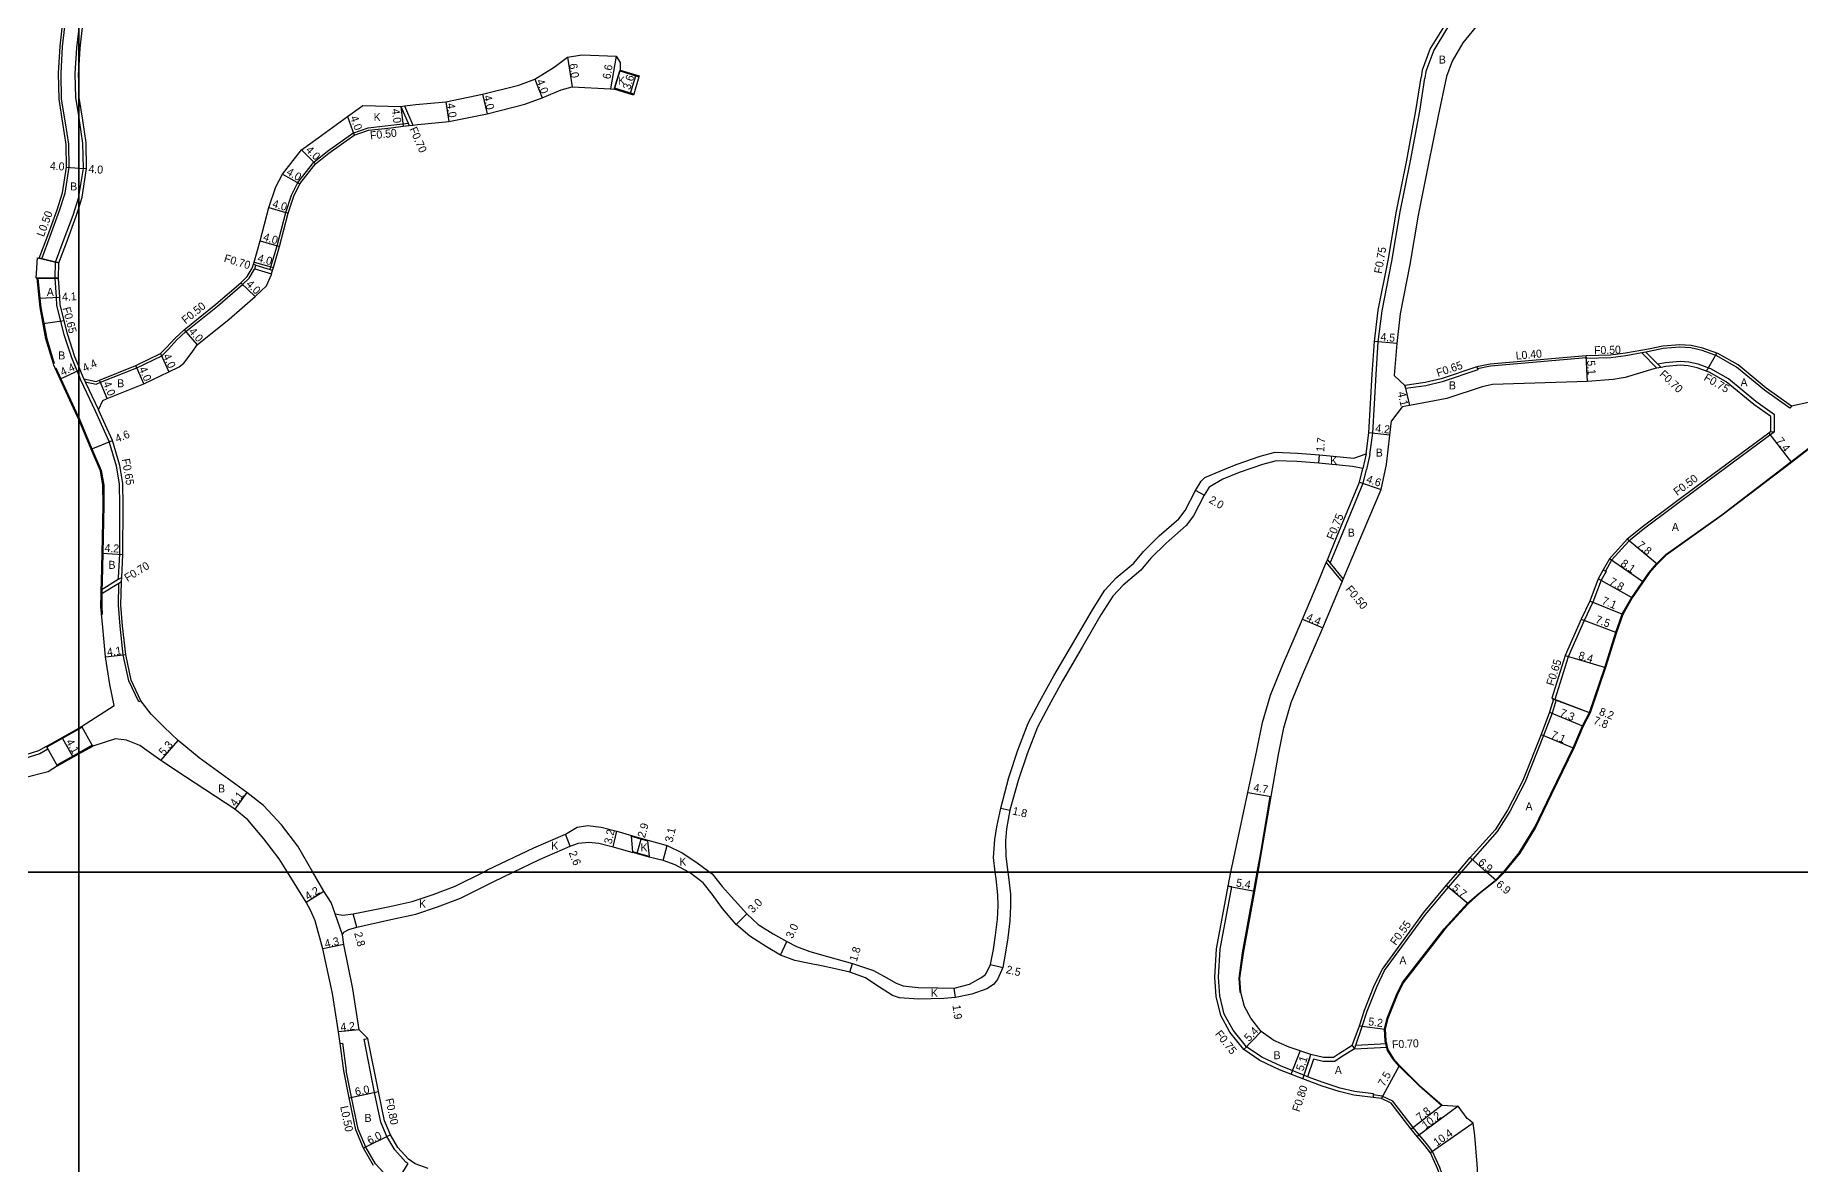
# Model space of a CAD drawing. Header units: metres. Extents: x -20000 to -17600, y -108000 to -105000.
# Drawn here: x -19208.7 to -18855.8, y -106858.4 to -106632.8 of the extents above; entities that cross this region are included whole.
import ezdxf

# ---------------------------------------------------------------- set-up
doc = ezdxf.new("R2010")
doc.units = ezdxf.units.M
doc.header["$LTSCALE"] = 2.5
for name, color, linetype in [('側溝・桝', 7, 'Continuous'), ('図郭', 7, 'Continuous'), ('幅員', 7, 'Continuous'), ('歩道・分離帯・安全施設', 7, 'Continuous'), ('舗装', 7, 'Continuous'), ('道路', 7, 'Continuous')]:
    doc.layers.add(name, color=color, linetype=linetype)
doc.styles.get("Standard").update_dxf_attribs({"font": ''})
doc.styles.get('Standard').set_extended_font_data('@MS PGothic')

msp = doc.modelspace()

# ---------------------------------------------------------------- linework, layer by layer
at = {"layer": '側溝・桝'}
for points in [[(-18892.96, -106594.23), (-18893.21, -106594.85), (-18894.52, -106598.02), (-18896.1, -106601.37), (-18898.02, -106604.3), (-18904.11, -106610.37), (-18912.92, -106618.34), (-18922.33, -106626.49), (-18926.58, -106631.63), (-18929.13, -106635.8), (-18930.72, -106640.07)], [(-19205.72, -106672.99), (-19203.82, -106667.86), (-19202.74, -106664.4), (-19201.91, -106659.21), (-19201.99, -106654.6), (-19202.65, -106650.32), (-19203.43, -106645.58), (-19203.53, -106640.44), (-19203.22, -106635.08), (-19202.2, -106626.12)], [(-19200, -106648.88), (-19200.59, -106645.32), (-19200.68, -106640.5), (-19200.38, -106635.33), (-19200, -106632.02)], [(-18941.87, -106716.56), (-18941.33, -106712.33), (-18940.67, -106700.58), (-18940.25, -106694.06), (-18939.47, -106687.87), (-18937.53, -106677.95), (-18935.85, -106668.1), (-18933.77, -106657.95), (-18931.94, -106648.02), (-18930.93, -106641.4)], [(-18930.72, -106640.07), (-18930.93, -106641.4)], [(-19134.9, -106646.96), (-19133.24, -106650.79)], [(-19200, -106665.18), (-19199.96, -106665.05), (-19199.06, -106659.42), (-19199.15, -106654.36), (-19199.84, -106649.87), (-19200, -106648.88)], [(-19161.73, -106679.65), (-19161.57, -106679.11), (-19160.34, -106674.88), (-19158.61, -106668.23), (-19157.43, -106664.77), (-19156.2, -106662.22), (-19153.01, -106658.19), (-19150.3, -106655.99), (-19145.18, -106652.37), (-19142.16, -106651.32), (-19137.61, -106650.82), (-19135.19, -106650.52), (-19134.17, -106650.4)], [(-19135.62, -106647.05), (-19134.17, -106650.4), (-19133.96, -106650.88)], [(-19200, -106700.65), (-19200.3, -106699.9), (-19201.38, -106697.3), (-19202.88, -106692.66), (-19204.37, -106686.75), (-19204.45, -106685.18), (-19204.68, -106681.38), (-19204.64, -106678.19), (-19203.08, -106674.05), (-19201.12, -106668.77), (-19200, -106665.18)], [(-19207.39, -106677.51), (-19205.72, -106672.99)], [(-19207.88, -106677.39), (-19207.39, -106677.51)], [(-19198.7, -106702.05), (-19196.48, -106702.51), (-19195.64, -106702.16), (-19188.37, -106699.26), (-19183.36, -106696.85), (-19182.08, -106695.54), (-19180.43, -106693.75), (-19178.6, -106692.03), (-19172.27, -106686.96), (-19167.26, -106682.64), (-19165.94, -106681.35), (-19164.84, -106679.58), (-19164.8, -106679.46), (-19164.6, -106678.79)], [(-19164.6, -106678.79), (-19165.08, -106678.65)], [(-19164.6, -106678.79), (-19161.73, -106679.65), (-19161.25, -106679.8)], [(-19164.8, -106679.46), (-19161.45, -106680.47)], [(-18857.92, -106707.3), (-18862.98, -106703.75), (-18868.59, -106699.12), (-18872.53, -106696.84), (-18875.45, -106695.82), (-18877.73, -106695.28), (-18879.91, -106695.14), (-18883.24, -106695.41), (-18886.07, -106696.02), (-18886.72, -106696.13), (-18887.55, -106696.29), (-18890.73, -106696.86), (-18893.73, -106697.26), (-18898.61, -106697.38), (-18898.61, -106697.38)], [(-18887.55, -106696.29), (-18884.51, -106699.36)], [(-18886.72, -106696.13), (-18884.32, -106698.56), (-18883.69, -106699.19)], [(-18920.34, -106699.68), (-18927.46, -106702.07), (-18930.74, -106702.83), (-18934.73, -106703.41)], [(-18920.5, -106699.05), (-18920.4, -106699.44), (-18920.34, -106699.68)], [(-18898.62, -106697.28), (-18917.8, -106698.94), (-18920.4, -106699.44)], [(-18898.61, -106697.38), (-18898.62, -106697.28), (-18898.64, -106696.88)], [(-18860.99, -106708.63), (-18864.71, -106706.02), (-18870.22, -106701.46), (-18873.72, -106699.44), (-18876.25, -106698.56), (-18878.15, -106698.11), (-18879.88, -106698), (-18882.83, -106698.24), (-18884.32, -106698.56)], [(-19199.57, -106701.72), (-19200, -106700.65)], [(-19196.66, -106707.94), (-19199.57, -106701.72)], [(-19198.96, -106701.48), (-19198.62, -106702.22), (-19196.07, -106707.67)], [(-18934.73, -106703.41), (-18934.88, -106702.77)], [(-18857.63, -106706.9), (-18857.92, -106707.3)], [(-19192.08, -106741.58), (-19192.05, -106741.13), (-19191.8, -106736.51), (-19191.76, -106726.71), (-19191.82, -106722.41), (-19192.42, -106718.91), (-19193.88, -106713.99), (-19196.66, -106707.94)], [(-18861, -106712.08), (-18860.99, -106708.63)], [(-18861, -106712.08), (-18875.84, -106723.06), (-18886.92, -106731.3), (-18890.11, -106733.88), (-18893.58, -106737.7), (-18894.8, -106739.87)], [(-18861.75, -106712.01), (-18861, -106712.08)], [(-18942.61, -106716.46), (-18943.29, -106719.38)], [(-18941.87, -106716.56), (-18942.56, -106719.56)], [(-18949.84, -106738.3), (-18949.69, -106737.93), (-18947.7, -106733.13), (-18943.26, -106722.33), (-18942.56, -106719.56)], [(-18950.6, -106738.16), (-18947.43, -106742.01)], [(-18950.38, -106737.64), (-18949.84, -106738.3), (-18947.21, -106741.49)], [(-19191.45, -106742.01), (-19191.96, -106742.32), (-19195.51, -106744.5)], [(-19191.4, -106741.16), (-19192.08, -106741.58), (-19195.5, -106743.67)], [(-18894.67, -106739.94), (-18895.65, -106741.7), (-18897.33, -106746.11), (-18899.05, -106749.77), (-18902.24, -106756.97), (-18904.92, -106765.52)], [(-18895.23, -106739.63), (-18894.8, -106739.87), (-18894.67, -106739.94)], [(-19188.01, -106765.98), (-19189.99, -106761.79), (-19191.1, -106756.58), (-19191.72, -106750.84), (-19192.07, -106746.68), (-19191.96, -106742.32)], [(-19187.56, -106765.76), (-19188.01, -106765.98)], [(-18904.64, -106765.62), (-18905.47, -106768.25), (-18907.16, -106772.68), (-18910.85, -106781.96), (-18913.93, -106787.91), (-18916.44, -106791.88), (-18921.4, -106797.45)], [(-18905.16, -106765.43), (-18904.92, -106765.52), (-18904.64, -106765.62)], [(-19206.16, -106775.45), (-19207.75, -106776.38), (-19211.66, -106777.58), (-19216.3, -106778.47), (-19232.31, -106781.43), (-19237.38, -106782.19), (-19243.95, -106783.03), (-19262.1, -106785.92), (-19264.81, -106786.22), (-19265.51, -106786.3), (-19275.22, -106787.37), (-19286.97, -106788.76), (-19292.51, -106789.44), (-19296.2, -106789.39), (-19298.49, -106789.17), (-19299.51, -106789.08), (-19299.79, -106789.05), (-19303.43, -106788.65), (-19307.4, -106787.5), (-19317.77, -106784.72), (-19317.78, -106784.71)], [(-19206.16, -106775.45), (-19206.38, -106775.06)], [(-18923.6, -106800), (-18921.4, -106797.45)], [(-18944.98, -106835.28), (-18944.73, -106834.57), (-18943.43, -106830.87), (-18942.42, -106827.75), (-18940.44, -106822.76), (-18938.94, -106819.68), (-18930.76, -106808.48), (-18926.21, -106803.02), (-18923.6, -106800)], [(-18941.19, -106844.28), (-18944.96, -106843.82), (-18947.86, -106843.13), (-18951.21, -106842.03), (-18954.34, -106840.87), (-18955.09, -106840.59), (-18959.64, -106838.78), (-18963.52, -106837), (-18966.59, -106834.91), (-18969.24, -106831.55), (-18970.99, -106828.38), (-18971.88, -106824.71), (-18972.13, -106821), (-18971.79, -106815.42), (-18969.5, -106802.97)], [(-18969.5, -106802.97), (-18970.24, -106802.84)], [(-19142.97, -106833.38), (-19142.18, -106833.22)], [(-19134.21, -106858.22), (-19134.59, -106857.97), (-19136.84, -106855.49), (-19138.41, -106852.84), (-19139.62, -106849.95), (-19140.86, -106844.02), (-19142.97, -106833.38)], [(-19147.73, -106834.27), (-19147.24, -106834.2)], [(-19147.24, -106834.2), (-19146.52, -106839.61)], [(-18953.97, -106837.22), (-18955.09, -106840.59)], [(-18953.19, -106837.4), (-18954.34, -106840.87)], [(-18953.97, -106837.22), (-18953.72, -106836.46)], [(-18944.98, -106835.28), (-18947.74, -106837.03), (-18948.92, -106837.84), (-18951.26, -106837.84), (-18953.19, -106837.4)], [(-18945.41, -106834.61), (-18944.98, -106835.28)], [(-18944.98, -106835.28), (-18938.41, -106834.95)], [(-18944.73, -106834.57), (-18938.57, -106834.26)], [(-19137.68, -106861.56), (-19140.64, -106858.29), (-19142.61, -106854.94), (-19144.13, -106851.35), (-19145.46, -106844.99), (-19146.52, -106839.61)], [(-18941.19, -106844.28), (-18941.21, -106844.52), (-18941.25, -106845.02)], [(-18925.59, -106876.32), (-18925.89, -106867.79), (-18926.37, -106864.18), (-18926.96, -106861.64), (-18927.88, -106859.01), (-18929.36, -106855.84), (-18930.53, -106854.3), (-18932.06, -106852.5), (-18933.22, -106851.01), (-18937.33, -106845.73), (-18939.45, -106844.73), (-18941.21, -106844.52)], [(-19134.21, -106858.22), (-19136.7, -106862.21)]]:
    msp.add_lwpolyline(points, dxfattribs=at)
at = {"layer": '図郭'}
for points in [[(-20000, -106200), (-19200, -106200), (-19200, -106800), (-20000, -106800)], [(-19200, -106200), (-18400, -106200), (-18400, -106800), (-19200, -106800)], [(-20000, -106800), (-19200, -106800), (-19200, -107400), (-20000, -107400)], [(-19200, -106800), (-18400, -106800), (-18400, -107400), (-19200, -107400)]]:
    msp.add_lwpolyline(points, close=True, dxfattribs=at)
at = {"layer": '幅員'}
for points in [[(-19102.27, -106637.21), (-19101.36, -106643.15)], [(-19092.55, -106637.04), (-19093.68, -106643.54)], [(-19108.79, -106641.63), (-19107.34, -106645.36)], [(-19089.67, -106644.39), (-19088.63, -106640.94)], [(-19126.58, -106646.12), (-19125.99, -106650.07)], [(-19119.26, -106644.63), (-19118.37, -106648.53)], [(-19146.3, -106649.06), (-19144.95, -106652.82)], [(-19135.62, -106647.05), (-19135.13, -106651.02)], [(-19155.49, -106655.73), (-19152.65, -106658.54)], [(-19202.41, -106659.18), (-19200, -106659.35)], [(-19200, -106659.35), (-19198.42, -106659.46)], [(-19159.28, -106660.56), (-19155.77, -106662.49)], [(-19161.98, -106667.26), (-19158.13, -106668.36)], [(-19163.7, -106673.9), (-19159.86, -106675.02)], [(-19208.27, -106677.3), (-19203.99, -106678.31)], [(-19203.99, -106678.31), (-19207.88, -106677.39)], [(-19164.93, -106678.13), (-19161.09, -106679.25)], [(-19204.03, -106681.37), (-19208.53, -106681.38)], [(-19208.33, -106681.38), (-19204.03, -106681.37)], [(-19167.6, -106682.27), (-19164.73, -106685.05)], [(-19207.89, -106685.38), (-19203.8, -106685.15)], [(-19178.93, -106691.66), (-19176.29, -106694.67)], [(-19183.65, -106696.43), (-19181.96, -106700.06)], [(-18936.52, -106694.41), (-18941, -106693.99)], [(-19200, -106699.8), (-19203.69, -106701.5)], [(-19199.7, -106699.66), (-19200, -106699.8)], [(-19186.99, -106702.48), (-19188.57, -106698.8)], [(-18898.37, -106701.97), (-18898.64, -106696.88)], [(-19194.33, -106705.41), (-19195.83, -106701.7)], [(-18934.88, -106702.77), (-18933.98, -106706.77)], [(-19197.52, -106715.52), (-19193.27, -106713.76)], [(-18937.9, -106712.73), (-18942.08, -106712.26)], [(-18862.15, -106712.31), (-18857.63, -106718.17)], [(-18952.12, -106718.32), (-18951.97, -106716.63)], [(-18975.03, -106724.73), (-18976.78, -106723.75)], [(-18943.97, -106722.09), (-18939.61, -106723.55)], [(-18884.47, -106738.51), (-18890.46, -106733.51)], [(-19195.34, -106736.3), (-19191.15, -106736.53)], [(-18887.31, -106741.99), (-18893.98, -106737.4)], [(-18889.44, -106745.24), (-18896.24, -106741.43)], [(-18891.36, -106748.55), (-18897.92, -106745.86)], [(-18955.34, -106749.49), (-18951.28, -106751.2)], [(-18899.64, -106749.5), (-18892.61, -106752.12)], [(-19194.67, -106757.02), (-19190.61, -106756.5)], [(-18902.85, -106756.74), (-18894.8, -106759.15)], [(-18905.53, -106765.28), (-18897.87, -106768.2)], [(-18905.16, -106765.43), (-18897.87, -106768.2)], [(-18905.99, -106768.07), (-18899.24, -106770.84)], [(-19203.27, -106773.3), (-19201.25, -106776.87)], [(-19183.56, -106777.72), (-19180.1, -106773.7)], [(-18907.67, -106772.48), (-18901.15, -106775.27)], [(-19166.4, -106784.12), (-19168.81, -106787.44)], [(-18966.29, -106784.08), (-18961.66, -106784.89)], [(-19015.65, -106787.21), (-19013.89, -106787.6)], [(-19101.74, -106794.82), (-19102.7, -106792.41)], [(-19093.14, -106794.93), (-19092.43, -106791.8)], [(-19088.34, -106796.19), (-19087.54, -106793.4)], [(-19083.18, -106797.68), (-19082.36, -106794.68)], [(-18918.58, -106800), (-18921.82, -106797.09)], [(-18916.68, -106801.7), (-18918.58, -106800)], [(-19154.53, -106806.03), (-19150.97, -106803.8)], [(-18970.24, -106802.84), (-18964.92, -106803.78)], [(-18922.25, -106806.31), (-18926.63, -106802.66)], [(-19144.42, -106811.02), (-19145.12, -106808.31)], [(-19068.58, -106810.46), (-19066.45, -106808.35)], [(-19146.99, -106814.43), (-19151.19, -106815.34)], [(-19059.7, -106816.6), (-19058.42, -106813.89)], [(-19045.86, -106819.98), (-19045.35, -106818.25)], [(-19017.73, -106818.48), (-19015.3, -106819.05)], [(-19024.73, -106825.08), (-19024.98, -106823.19)], [(-19143.91, -106831.5), (-19148.08, -106831.93)], [(-18967.11, -106835.47), (-18963.63, -106831.87)], [(-18943.97, -106830.74), (-18938.81, -106831.4)], [(-18955.32, -106841.3), (-18953.72, -106836.46)], [(-18939.6, -106845.22), (-18935.96, -106838.66)], [(-19145.95, -106845.09), (-19140.07, -106843.86)], [(-18927.45, -106846.53), (-18933.62, -106851.32)], [(-18924.26, -106846.74), (-18932.45, -106852.82)], [(-18921.27, -106850.14), (-18929.79, -106856.1)], [(-19137.69, -106852.48), (-19143.06, -106855.17)]]:
    msp.add_lwpolyline(points, dxfattribs=at)
at = {"layer": '歩道・分離帯・安全施設'}
for points in [[(-19208.19, -106681.34), (-19207.74, -106685.37), (-19207.54, -106687.2), (-19206.4, -106693.46), (-19204.92, -106698.37)], [(-18915.21, -106800), (-18912.07, -106796.16), (-18908.92, -106791.03), (-18905.7, -106784.34), (-18901.28, -106775.2), (-18899.38, -106770.78), (-18898.01, -106768.14), (-18894.94, -106759.1), (-18892.75, -106752.07), (-18891.49, -106748.49), (-18889.56, -106745.16), (-18886.16, -106740.19), (-18884.58, -106738.41), (-18882.76, -106736.56), (-18871.56, -106728.6), (-18857.72, -106718.05), (-18849.7, -106711.87), (-18834.22, -106700.73), (-18819.09, -106690.55)], [(-19204.57, -106699.25), (-19203.56, -106701.44), (-19200.09, -106708.97), (-19200, -106709.19)], [(-19200, -106709.19), (-19197.38, -106715.47), (-19195.52, -106719.77), (-19195.01, -106722.71), (-19194.96, -106726.69), (-19195.19, -106736.31), (-19195.32, -106742.04), (-19195.35, -106743.68), (-19195.36, -106744.51), (-19195.41, -106746.94), (-19195.28, -106748.53)], [(-18964.4, -106800), (-18963.7, -106796.07), (-18961.81, -106784.87)], [(-18967.82, -106824.08), (-18968.01, -106821.16), (-18967.34, -106816.15), (-18965.07, -106803.75), (-18964.4, -106800)], [(-18927.58, -106846.63), (-18932.06, -106842.72), (-18936.07, -106838.76), (-18937.26, -106837.39), (-18938.4, -106835.62), (-18938.86, -106833.74), (-18938.96, -106831.39), (-18938.43, -106829.2), (-18936.56, -106824.5), (-18935.34, -106822.04), (-18927.03, -106811.33), (-18922.35, -106806.2), (-18920.13, -106804.26), (-18916.78, -106801.58), (-18915.35, -106800.17), (-18915.21, -106800)]]:
    msp.add_lwpolyline(points, dxfattribs=at)
at = {"layer": '舗装'}
for points in [[(-19091.85, -106639.97), (-19092.89, -106643.41)], [(-19146.3, -106649.06), (-19144.95, -106652.82)], [(-19208.27, -106677.3), (-19203.99, -106678.31)], [(-19207.11, -106690.39), (-19202.93, -106689.83)], [(-18874.58, -106699.94), (-18872.53, -106696.31)], [(-18942.61, -106716.46), (-18943.29, -106719.38)], [(-19147.3, -106812.54), (-19148.73, -106808.34)], [(-18957.63, -106840.39), (-18955.83, -106835.74)]]:
    msp.add_lwpolyline(points, dxfattribs=at)
at = {"layer": '道路'}
for points in [[(-19200, -106639.96), (-19199.73, -106635.39), (-19198.72, -106626.56), (-19198.13, -106620.98), (-19198, -106617.68), (-19198.56, -106614.63), (-19200, -106610.66)], [(-18914.81, -106618.98), (-18922.87, -106625.96), (-18927.19, -106631.19), (-18929.81, -106635.47), (-18931.42, -106639.8), (-18931.67, -106641.29)], [(-19204.7, -106699.33), (-19204.96, -106698.76), (-19205.06, -106698.44), (-19206.55, -106693.5), (-19207.69, -106687.22), (-19207.89, -106685.38), (-19208.33, -106681.38), (-19208.53, -106681.38), (-19208.27, -106677.3), (-19207.88, -106677.39), (-19206.19, -106672.82), (-19204.29, -106667.7), (-19203.23, -106664.29), (-19202.41, -106659.18), (-19202.49, -106654.64), (-19203.15, -106650.4), (-19203.93, -106645.63), (-19204.03, -106640.43), (-19203.72, -106635.04), (-19202.69, -106626.07)], [(-18919.46, -106629.61), (-18923.29, -106634.36), (-18925.44, -106637.98), (-18926.59, -106641.07), (-18928.24, -106648.93), (-18930.22, -106658.79), (-18932.26, -106668.8), (-18933.94, -106678.61), (-18935.87, -106688.47), (-18936.52, -106694.41), (-18937.03, -106700.78), (-18937.03, -106700.83)], [(-19200, -106642.13), (-19200.03, -106640.51), (-19200, -106639.96)], [(-19135.62, -106647.05), (-19134.9, -106646.96), (-19132.61, -106646.68), (-19126.58, -106646.12), (-19119.26, -106644.63), (-19112.01, -106642.78), (-19108.79, -106641.63), (-19104.96, -106639.2), (-19102.27, -106637.21), (-19099.41, -106636.74), (-19092.55, -106637.04)], [(-19092.55, -106637.04), (-19091.75, -106638.25), (-19091.79, -106639.78)], [(-19091.79, -106639.78), (-19091.85, -106639.97), (-19088.02, -106641.13)], [(-19200, -106667.37), (-19199.33, -106665.2), (-19198.41, -106659.47), (-19198.5, -106654.3), (-19199.19, -106649.77), (-19199.94, -106645.26), (-19200, -106642.13)], [(-19195.21, -106705.76), (-19194.33, -106705.41), (-19186.99, -106702.48), (-19181.96, -106700.06), (-19179.95, -106699.04), (-19178.99, -106698.31), (-19177.33, -106696.12), (-19176.29, -106694.67), (-19169.9, -106689.52), (-19164.73, -106685.05), (-19162.47, -106682.91), (-19161.49, -106680.63), (-19161.45, -106680.47), (-19161.25, -106679.8), (-19161.09, -106679.25), (-19159.86, -106675.02), (-19158.13, -106668.36), (-19156.97, -106664.96), (-19155.77, -106662.49), (-19152.65, -106658.54), (-19149.99, -106656.38), (-19144.95, -106652.82), (-19142.05, -106651.81), (-19137.56, -106651.32), (-19135.13, -106651.02), (-19133.96, -106650.88), (-19133.24, -106650.79), (-19132.18, -106650.66), (-19125.99, -106650.08), (-19118.37, -106648.53), (-19110.84, -106646.61), (-19107.34, -106645.36), (-19103.53, -106643.76), (-19101.36, -106643.15), (-19093.68, -106643.54), (-19092.95, -106643.61)], [(-19092.95, -106643.61), (-19092.89, -106643.41), (-19089.06, -106644.57)], [(-19088.02, -106641.13), (-19089.06, -106644.57)], [(-18942.61, -106716.46), (-18942.08, -106712.26), (-18941.42, -106700.54), (-18941, -106693.99), (-18940.22, -106687.75), (-18938.26, -106677.81), (-18936.58, -106667.96), (-18934.51, -106657.8), (-18932.68, -106647.9), (-18931.67, -106641.29)], [(-19155.49, -106655.73), (-19152.11, -106653.33), (-19146.3, -106649.06), (-19143.22, -106646.86), (-19135.62, -106647.05)], [(-19198.96, -106701.48), (-19196.53, -106701.99), (-19195.83, -106701.7), (-19188.58, -106698.8), (-19183.65, -106696.43), (-19182.45, -106695.19), (-19180.78, -106693.4), (-19178.93, -106691.66), (-19172.59, -106686.58), (-19167.6, -106682.27), (-19166.33, -106681.04), (-19165.3, -106679.38), (-19164.93, -106678.13), (-19163.7, -106673.9), (-19161.98, -106667.26), (-19160.57, -106663.14), (-19159.28, -106660.56), (-19155.49, -106655.73)], [(-19200, -106698.93), (-19200.77, -106697.07), (-19202.26, -106692.48), (-19203.73, -106686.66), (-19203.8, -106685.15), (-19204.03, -106681.37), (-19203.99, -106678.31), (-19202.47, -106674.28), (-19200.5, -106668.98), (-19200, -106667.37)], [(-18815.11, -106688.57), (-18819.01, -106690.67), (-18834.14, -106700.86), (-18849.61, -106711.99), (-18857.63, -106718.17), (-18871.47, -106728.72), (-18882.66, -106736.67), (-18884.47, -106738.51), (-18886.04, -106740.28), (-18889.44, -106745.24), (-18891.36, -106748.55), (-18892.61, -106752.12), (-18894.8, -106759.15), (-18897.87, -106768.2), (-18899.24, -106770.84), (-18901.15, -106775.27), (-18905.57, -106784.41), (-18908.79, -106791.1), (-18911.95, -106796.25), (-18915.02, -106800)], [(-18857.63, -106706.9), (-18862.67, -106703.35), (-18868.3, -106698.7), (-18872.32, -106696.38), (-18875.31, -106695.34), (-18877.65, -106694.78), (-18879.91, -106694.64), (-18883.32, -106694.92), (-18886.17, -106695.52), (-18890.8, -106696.37), (-18893.77, -106696.76), (-18898.64, -106696.88), (-18917.86, -106698.54), (-18920.5, -106699.05), (-18927.64, -106701.45), (-18930.86, -106702.2), (-18934.88, -106702.77)], [(-19200, -106709.58), (-19200.23, -106709.04), (-19203.69, -106701.5), (-19204.7, -106699.33)], [(-19198.96, -106701.48), (-19199.7, -106699.66), (-19200, -106698.93)], [(-18861.74, -106709.01), (-18865.16, -106706.62), (-18870.65, -106702.08), (-18874.04, -106700.13), (-18876.46, -106699.28), (-18878.26, -106698.85), (-18879.87, -106698.75), (-18882.72, -106698.98), (-18883.69, -106699.19), (-18884.51, -106699.36), (-18885.15, -106699.5), (-18890.88, -106701.22), (-18893.23, -106701.58), (-18898.37, -106701.97), (-18917.4, -106702.63), (-18919.45, -106703.03), (-18926.52, -106705.4), (-18930.07, -106706.05), (-18933.98, -106706.77), (-18935.45, -106707.05)], [(-18934.88, -106702.77), (-18937.03, -106700.83)], [(-19196.07, -106707.67), (-19195.21, -106705.76)], [(-18853.92, -106706.1), (-18857.63, -106706.9)], [(-19192.88, -106766.73), (-19193.76, -106762.51), (-19194.67, -106757.02), (-19195.21, -106751.13), (-19195.56, -106746.95), (-19195.51, -106744.5), (-19195.5, -106743.67), (-19195.47, -106742.04), (-19195.34, -106736.3), (-19195.12, -106726.69), (-19195.16, -106722.72), (-19195.67, -106719.82), (-19197.52, -106715.52), (-19200, -106709.58)], [(-19187.56, -106765.76), (-19189.52, -106761.63), (-19190.61, -106756.5), (-19191.23, -106750.79), (-19191.57, -106746.66), (-19191.45, -106742.01), (-19191.45, -106741.93), (-19191.4, -106741.16), (-19191.15, -106736.53), (-19191.11, -106726.7), (-19191.17, -106722.35), (-19191.79, -106718.76), (-19193.27, -106713.76), (-19196.07, -106707.67)], [(-18961.66, -106784.89), (-18960.19, -106776.5), (-18959.1, -106771.19), (-18957.61, -106766.1), (-18955.28, -106760.48), (-18951.28, -106751.2), (-18948.14, -106743.73), (-18947.43, -106742.01), (-18947.21, -106741.49), (-18944.39, -106734.66), (-18939.61, -106723.55), (-18938.56, -106718.58), (-18937.9, -106712.73), (-18937.58, -106709.83)], [(-18935.45, -106707.05), (-18937.58, -106709.83)], [(-18861.75, -106712.01), (-18861.74, -106709.01)], [(-18861.75, -106712.01), (-18862.15, -106712.31), (-18876.14, -106722.66), (-18887.22, -106730.91), (-18890.46, -106733.51), (-18893.98, -106737.4), (-18895.23, -106739.63), (-18896.24, -106741.43), (-18897.92, -106745.86), (-18899.64, -106749.5), (-18902.85, -106756.74), (-18905.53, -106765.28), (-18905.16, -106765.43), (-18905.99, -106768.07), (-18907.67, -106772.48), (-18911.35, -106781.73), (-18914.41, -106787.63), (-18916.88, -106791.55), (-18921.82, -106797.09)], [(-19016.78, -106800), (-19017.14, -106797.06), (-19016.87, -106793.47), (-19016.47, -106790.94), (-19015.65, -106787.21), (-19014.1, -106781.12), (-19012.3, -106775.66), (-19010.19, -106770.25), (-19007.85, -106765.85), (-19005.04, -106760.79), (-19001.08, -106753.97), (-18997.36, -106747.6), (-18994.88, -106743.68), (-18992.58, -106741.23), (-18989.11, -106738.27), (-18987.15, -106735.93), (-18984.01, -106732.86), (-18980.1, -106729.4), (-18978.84, -106727.78), (-18976.78, -106723.75), (-18975.65, -106721.92), (-18974.92, -106721.18), (-18972.04, -106719.99), (-18968.62, -106718.57), (-18963.83, -106716.92), (-18960.82, -106716.12), (-18956.33, -106716.3), (-18951.97, -106716.63), (-18945.12, -106717.32), (-18942.61, -106716.46)], [(-18943.29, -106719.38), (-18945.35, -106719), (-18952.12, -106718.32), (-18956.42, -106718), (-18960.63, -106717.83), (-18963.33, -106718.55), (-18968.02, -106720.16), (-18971.32, -106721.53), (-18974.04, -106723.13)], [(-18969.66, -106800), (-18968.65, -106794.99), (-18966.29, -106784.08), (-18964.51, -106775.7), (-18963.37, -106770.12), (-18961.77, -106764.64), (-18959.33, -106758.75), (-18955.34, -106749.49), (-18952.23, -106742.11), (-18950.6, -106738.16), (-18950.38, -106737.64), (-18948.4, -106732.84), (-18943.97, -106722.09), (-18943.29, -106719.38)], [(-18974.04, -106723.13), (-18975.03, -106724.73), (-18977.12, -106728.82), (-18978.64, -106730.77), (-18982.64, -106734.32), (-18985.69, -106737.29), (-18987.68, -106739.68), (-18991.19, -106742.68), (-18993.29, -106744.91), (-18995.65, -106748.63), (-18999.4, -106755.07), (-19003.32, -106761.81), (-19006.08, -106766.79), (-19008.36, -106771.08), (-19010.42, -106776.35), (-19012.18, -106781.68), (-19013.89, -106787.6), (-19014.52, -106791.37)], [(-19199.43, -106770.9), (-19192.88, -106766.73)], [(-19153.19, -106800), (-19156.22, -106794.81), (-19159.47, -106790.56), (-19163.09, -106786.72), (-19166.4, -106784.12), (-19175.94, -106777.17), (-19180.1, -106773.7), (-19182.94, -106771.05), (-19185.49, -106768.46), (-19187.56, -106765.76)], [(-19206.38, -106775.06), (-19206.48, -106774.88), (-19200, -106771.22)], [(-19200, -106771.45), (-19206.38, -106775.06), (-19206.48, -106774.88)], [(-19200, -106771.45), (-19206.38, -106775.06)], [(-19200, -106771.45), (-19206.38, -106775.06), (-19204.36, -106778.63), (-19200, -106776.16)], [(-19200, -106771.22), (-19199.43, -106770.9), (-19199.33, -106771.07), (-19200, -106771.45)], [(-19199.43, -106770.9), (-19199.33, -106771.07), (-19200, -106771.45)], [(-19200, -106776.16), (-19197.31, -106774.64), (-19199.33, -106771.07), (-19200, -106771.45)], [(-19158.29, -106800), (-19159.94, -106797.34), (-19162.99, -106793.37), (-19166.19, -106789.54), (-19168.81, -106787.44), (-19178.63, -106780.97), (-19183.56, -106777.72), (-19187.77, -106774.71), (-19190.42, -106773.63), (-19192.65, -106773.41), (-19197.21, -106774.81)], [(-19206.48, -106774.88), (-19208.02, -106775.78), (-19211.82, -106776.95), (-19216.42, -106777.83), (-19232.42, -106780.78), (-19237.47, -106781.55), (-19244.04, -106782.39), (-19262.18, -106785.28), (-19275.29, -106786.73), (-19287.04, -106788.11), (-19292.54, -106788.79), (-19296.17, -106788.74), (-19299.44, -106788.43), (-19303.3, -106788.01), (-19307.23, -106786.87), (-19317.6, -106784.09), (-19318.18, -106783.93), (-19319.35, -106783.62), (-19327.68, -106782.08), (-19329.19, -106781.8)], [(-19204.27, -106778.8), (-19204.36, -106778.63), (-19200, -106776.16)], [(-19200, -106776.16), (-19204.36, -106778.63)], [(-19204.36, -106778.63), (-19204.27, -106778.8), (-19200, -106776.39)], [(-19200, -106776.39), (-19197.21, -106774.81), (-19197.31, -106774.64), (-19200, -106776.16)], [(-19200, -106776.16), (-19197.31, -106774.64), (-19197.21, -106774.81)], [(-19204.27, -106778.8), (-19206.09, -106779.95), (-19210.86, -106781.14), (-19215.69, -106781.97), (-19231.84, -106784.74), (-19236.95, -106785.72), (-19243.45, -106786.55), (-19261.59, -106789.44), (-19264.76, -106789.78), (-19265.46, -106789.79), (-19274.87, -106790.81)], [(-18964.25, -106800), (-18963.55, -106796.09), (-18961.66, -106784.89)], [(-19119.1, -106800), (-19118.27, -106799.58), (-19108.99, -106795.14), (-19102.7, -106792.41), (-19100.37, -106791.01), (-19098.23, -106790.7), (-19095.54, -106791.02), (-19092.43, -106791.8), (-19089.49, -106792.68)], [(-19014.52, -106791.37), (-19014.73, -106793.74), (-19014.64, -106796.88), (-19014.26, -106800)], [(-19113.12, -106800), (-19107.92, -106797.5), (-19101.74, -106794.82), (-19100.08, -106794.22), (-19098.01, -106794.02), (-19096.03, -106794.2), (-19093.14, -106794.93), (-19089.25, -106796.08)], [(-19089.49, -106792.68), (-19089.53, -106792.82), (-19086.27, -106793.77), (-19086.23, -106793.62)], [(-19086.23, -106793.62), (-19082.36, -106794.68), (-19079.38, -106796.13), (-19076.61, -106797.92), (-19073.85, -106800)], [(-19089.25, -106796.08), (-19089.21, -106795.93), (-19085.94, -106796.88), (-19085.99, -106797.02)], [(-19078.02, -106800), (-19080.78, -106798.54), (-19083.18, -106797.68), (-19085.99, -106797.02)], [(-18924.33, -106800), (-18921.82, -106797.09)], [(-19147.73, -106834.27), (-19148.08, -106831.93), (-19149.24, -106824.23), (-19151.19, -106815.34), (-19152.74, -106809.71), (-19153.62, -106807.76), (-19154.53, -106806.03), (-19158.29, -106800)], [(-19148.73, -106808.34), (-19149.55, -106806.07), (-19150.97, -106803.8), (-19153.19, -106800)], [(-19148.73, -106808.34), (-19147.21, -106808.61), (-19145.12, -106808.31), (-19138.15, -106806.92), (-19133.33, -106805.88), (-19129.14, -106804.47), (-19124.74, -106802.83), (-19119.1, -106800)], [(-19147.3, -106812.54), (-19147, -106811.98), (-19145.97, -106811.47), (-19144.42, -106811.02), (-19137.58, -106809.45), (-19132.64, -106808.39), (-19128.27, -106806.92), (-19123.7, -106805.22), (-19117.12, -106801.92), (-19113.12, -106800)], [(-19051.53, -106818.74), (-19053.89, -106818.29), (-19056.83, -106817.66), (-19059.7, -106816.6), (-19062.48, -106814.96), (-19065.87, -106812.82), (-19068.58, -106810.46), (-19071.32, -106807.28), (-19073.35, -106804.4), (-19075.14, -106802.16), (-19077.95, -106800.03), (-19078.02, -106800)], [(-19073.85, -106800), (-19073.38, -106800.35), (-19071.35, -106802.9), (-19068.94, -106805.62), (-19066.45, -106808.35), (-19064.15, -106810.47), (-19061.18, -106812.35), (-19058.42, -106813.89), (-19056.48, -106814.87), (-19053.82, -106815.89), (-19050.31, -106816.84), (-19045.35, -106818.25), (-19041.14, -106819.65), (-19039.07, -106820.76), (-19036.61, -106822.18), (-19035.2, -106822.69), (-19032.19, -106823.02), (-19028.24, -106823.1), (-19024.98, -106823.19), (-19021.91, -106822.4), (-19019.69, -106821.1), (-19018.8, -106820.53), (-19018.59, -106820.27), (-19017.73, -106818.48), (-19017.16, -106815.49), (-19016.72, -106812.63), (-19016.34, -106809.42), (-19016.21, -106806.77), (-19016.26, -106804.57), (-19016.62, -106801.34), (-19016.78, -106800)], [(-19014.26, -106800), (-19014.13, -106801.03), (-19013.76, -106804.41), (-19013.71, -106806.82), (-19013.85, -106809.71), (-19014.26, -106813.11), (-19014.72, -106815.99), (-19015.3, -106819.05), (-19016.33, -106821.47), (-19017.12, -106822.42), (-19018.49, -106823.31), (-19021.44, -106824.4), (-19024.73, -106825.08), (-19027.04, -106825.27), (-19032.14, -106825.37), (-19035.92, -106825.12), (-19037.32, -106824.66), (-19040.83, -106822.38), (-19042.69, -106821.14), (-19045.86, -106819.98), (-19049.05, -106819.26), (-19051.53, -106818.74)], [(-18941.25, -106845.02), (-18945.07, -106844.56), (-18948.06, -106843.85), (-18951.46, -106842.74), (-18955.32, -106841.3), (-18959.93, -106839.47), (-18963.89, -106837.65), (-18967.11, -106835.47), (-18969.87, -106831.97), (-18971.69, -106828.65), (-18972.63, -106824.83), (-18972.88, -106821), (-18972.53, -106815.34), (-18970.24, -106802.84), (-18969.66, -106800)], [(-18945.41, -106834.61), (-18948.18, -106836.36), (-18949.17, -106837.04), (-18951.17, -106837.04), (-18953.72, -106836.46), (-18958.06, -106834.98), (-18961.12, -106833.67), (-18963.63, -106831.87), (-18965.68, -106829.2), (-18966.99, -106826.82), (-18967.67, -106824.06), (-18967.86, -106821.17), (-18967.19, -106816.17), (-18964.92, -106803.78), (-18964.25, -106800)], [(-18945.41, -106834.61), (-18943.97, -106830.74), (-18942.94, -106827.57), (-18940.94, -106822.53), (-18939.4, -106819.38), (-18931.18, -106808.13), (-18926.63, -106802.66), (-18924.33, -106800)], [(-18915.02, -106800), (-18915.23, -106800.26), (-18916.68, -106801.7), (-18920.03, -106804.37), (-18922.25, -106806.31), (-18926.92, -106811.43), (-18935.22, -106822.12), (-18936.42, -106824.56), (-18938.29, -106829.25), (-18938.81, -106831.4), (-18938.71, -106833.72), (-18938.57, -106834.26), (-18938.41, -106834.95), (-18938.26, -106835.56), (-18937.14, -106837.3), (-18935.96, -106838.66), (-18931.96, -106842.61), (-18927.45, -106846.53), (-18924.26, -106846.74)], [(-19143.91, -106831.5), (-19145.17, -106823.3), (-19146.99, -106814.43), (-19147.3, -106812.54)], [(-19143.91, -106831.5), (-19142.18, -106833.22)], [(-19130.14, -106859.21), (-19132.73, -106858.25), (-19134.06, -106857.36), (-19136.19, -106855.01), (-19137.69, -106852.48), (-19138.85, -106849.71), (-19140.07, -106843.86), (-19142.18, -106833.22)], [(-19141.05, -106858.59), (-19143.06, -106855.17), (-19144.61, -106851.5), (-19145.95, -106845.09), (-19147.01, -106839.71), (-19147.73, -106834.27)], [(-18926.09, -106876.34), (-18926.38, -106867.84), (-18926.87, -106864.27), (-18927.44, -106861.78), (-18928.35, -106859.19), (-18929.79, -106856.1), (-18930.92, -106854.61), (-18932.45, -106852.82), (-18933.62, -106851.32), (-18937.65, -106846.13), (-18939.6, -106845.22), (-18941.25, -106845.02)], [(-18917.7, -106876.2), (-18917.89, -106867.56), (-18919.19, -106867.6), (-18920.18, -106862.57), (-18920.46, -106858.37), (-18920.93, -106852.61), (-18921.27, -106850.14), (-18922.23, -106849.38), (-18922.44, -106849.21), (-18924.26, -106846.74)]]:
    msp.add_lwpolyline(points, dxfattribs=at)
for points in [[(-19091.85, -106639.97), (-19088.02, -106641.13), (-19089.06, -106644.57), (-19092.89, -106643.41)], [(-19088.02, -106641.13), (-19091.85, -106639.97), (-19091.79, -106639.78), (-19087.96, -106640.94)], [(-19089.06, -106644.57), (-19089.12, -106644.77), (-19092.95, -106643.61), (-19092.89, -106643.41)], [(-19086.27, -106793.77), (-19089.53, -106792.82), (-19089.49, -106792.68), (-19086.23, -106793.62)], [(-19085.94, -106796.88), (-19089.21, -106795.93), (-19089.53, -106792.82), (-19086.27, -106793.77)], [(-19085.94, -106796.88), (-19085.99, -106797.02), (-19089.25, -106796.08), (-19089.21, -106795.93)]]:
    msp.add_lwpolyline(points, close=True, dxfattribs=at)

# ---------------------------------------------------------------- texts
at = {"layer": '側溝・桝'}
for s, rotation, p in [('F0.50', 6.2453, (-19141.67, -106653.66)), ('F0.70', 293.3991, (-19133.93, -106651.56)), ('L0.50', 69.6514, (-19206.98, -106673.21)), ('F0.75', 80.3181, (-18939.5, -106680.54)), ('F0.70', 343.2138, (-19171.09, -106678.06)), ('F0.65', 284.6279, (-19203.25, -106687.35)), ('F0.50', 38.8766, (-19178.63, -106690.58)), ('L0.40', 4.9369, (-18912.67, -106697.63)), ('F0.50', 1.4496, (-18897.06, -106696.56)), ('F0.65', 18.5384, (-18928.28, -106701.09)), ('F0.70', 316.457, (-18884.14, -106700.72)), ('F0.75', 330.0028, (-18875.27, -106701.66)), ('F0.65', 279.7723, (-19191.38, -106717.53)), ('F0.50', 36.6527, (-18880.46, -106724.89)), ('F0.75', 67.5137, (-18949.15, -106733.75)), ('F0.70', 31.4821, (-19190.26, -106742.05)), ('F0.50', 309.4815, (-18946.85, -106743.55)), ('F0.65', 72.5661, (-18905.16, -106762.9)), ('F0.55', 53.8442, (-18936.7, -106814.76)), ('F0.75', 308.2237, (-18972.92, -106832.37)), ('F0.70', 2.9181, (-18937.43, -106835.24)), ('F0.80', 71.6732, (-18955.97, -106848.02)), ('L0.50', 281.7801, (-19147.74, -106846.87)), ('F0.80', 281.7801, (-19138.71, -106845.36))]:
    msp.add_text(s, height=1.6, rotation=rotation, dxfattribs=at).set_placement(p)
at = {"layer": '幅員'}
for s, rotation, p in [('6.0', 278.6871, (-19101.96, -106638.58)), ('6.6', 80.1236, (-19093.74, -106641.69)), ('4.0', 291.171, (-19108.55, -106641.97)), ('3.6', 73.1611, (-19089.76, -106643.82)), ('4.0', 278.4253, (-19126.42, -106646.5)), ('4.0', 282.8517, (-19119.07, -106644.99)), ('4.0', 289.7483, (-19145.74, -106649.24)), ('4.0', 277.0239, (-19137.42, -106647.59)), ('4.0', 315.2758, (-19154.73, -106655.89)), ('4.0', 355.8593, (-19205.8, -106659.66)), ('4.0', 355.8593, (-19198.08, -106660.29)), ('4.0', 331.2365, (-19158.6, -106660.6)), ('4.0', 344.0269, (-19161.41, -106667.15)), ('4.0', 343.706, (-19163.24, -106673.8)), ('4.0', 343.7092, (-19164.38, -106678)), ('4.0', 315.9332, (-19166.66, -106682.7)), ('4.1', 3.307, (-19203.3, -106685.92)), ('4.0', 311.1858, (-19178.1, -106692.08)), ('4.5', 354.6311, (-18939.83, -106693.82)), ('4.4', 24.7719, (-19203.25, -106700.92)), ('4.4', 24.7719, (-19198.82, -106700.13)), ('4.0', 293.33, (-19187.99, -106699.44)), ('4.0', 295.0393, (-19183.2, -106696.9)), ('5.1', 273.0237, (-18898.49, -106697.82)), ('4.0', 291.954, (-19195.15, -106702.34)), ('4.1', 282.5852, (-18936.36, -106704.2)), ('4.6', 22.5989, (-19192.32, -106714.23)), ('1.7', 85.074, (-18951.05, -106716.13)), ('4.2', 353.6265, (-18940.87, -106712.08)), ('7.4', 307.6077, (-18860.79, -106713.91)), ('4.6', 341.443, (-18942.73, -106722.13)), ('2.0', 330.5737, (-18974.21, -106726.11)), ('4.2', 356.9344, (-19194.86, -106736.02)), ('7.8', 320.1375, (-18888.63, -106734.91)), ('8.1', 325.4847, (-18891.91, -106738.7)), ('7.8', 330.7516, (-18894.19, -106742.46)), ('7.1', 337.6915, (-18895.65, -106746.39)), ('4.4', 337.1913, (-18954.75, -106749.63)), ('7.5', 339.6039, (-18896.95, -106750.17)), ('4.1', 7.2333, (-19194.24, -106756.86)), ('8.4', 343.3829, (-18900.33, -106757.39)), ('7.3', 337.6895, (-18904.06, -106768.76)), ('7.8', 339.1624, (-18897.35, -106770.32)), ('8.2', 339.1624, (-18896.21, -106768.55)), ('4.1', 299.4754, (-19202.6, -106773.97)), ('5.3', 49.3341, (-19182.95, -106776.85)), ('7.1', 336.8754, (-18905.84, -106773.15)), ('4.1', 54.0025, (-19168.63, -106787.02)), ('4.7 ', 350.0896, (-18965.26, -106783.82)), ('1.8', 347.3251, (-19013.45, -106788.48)), ('3.2', 77.1627, (-19093.47, -106794.5)), ('2.9', 73.8866, (-19086.83, -106793.28)), ('3.1', 77.1627, (-19081.29, -106794.16)), ('2.6', 291.7522, (-19102.07, -106796.14)), ('6.9', 318.1652, (-18920.38, -106798.25)), ('5.4', 350.0896, (-18968.73, -106802.84)), ('5.7', 320.1916, (-18925.6, -106803.39)), ('6.9', 320.1916, (-18916.8, -106802.7)), ('4.2', 32.1743, (-19154.16, -106805.68)), ('3.0', 44.8868, (-19065.25, -106808.28)), ('2.8', 284.4956, (-19144.95, -106812.19)), ('3.0', 64.5886, (-19057.31, -106813.42)), ('4.3', 12.3349, (-19150.67, -106815.13)), ('1.8', 73.5614, (-19044.47, -106817.99)), ('2.5', 346.7908, (-19014.73, -106820.16)), ('1.9', 277.4165, (-19025.34, -106826.62)), ('4.2', 5.9228, (-19147.6, -106831.78)), ('5.2', 352.6766, (-18942.28, -106830.59)), ('5.4', 45.9397, (-18966.05, -106833.96)), ('5.1', 71.6731, (-18955.21, -106839.85)), ('7.5', 60.9993, (-18938.99, -106842.96)), ('6.0', 11.7795, (-19144.6, -106844.7)), ('7.8', 37.8185, (-18931.86, -106849.83)), ('10.2', 36.6311, (-18930.77, -106851.42)), ('10.4', 34.942, (-18928.5, -106854.85)), ('6.0', 26.6332, (-19141.85, -106854.45))]:
    msp.add_text(s, height=1.6, rotation=rotation, dxfattribs=at).set_placement(p)
at = {"layer": '舗装'}
for s, p in [('B', (-18928.1, -106638.49)), ('K', (-19092.2, -106642.68)), ('K', (-19141.04, -106649.96)), ('B', (-19201.7, -106663.83)), ('A', (-19206.37, -106684.91)), ('B', (-19204.09, -106697.59)), ('B', (-19192.3, -106703.15)), ('B', (-18926.09, -106703.57)), ('A', (-18867.8, -106702.96)), ('K', (-18949.81, -106718.59)), ('B', (-18940.71, -106717)), ('B', (-18946.31, -106732.98)), ('A', (-18881.53, -106731.84)), ('B', (-19194.04, -106739.42)), ('B', (-19172.14, -106784.09)), ('A', (-18910.77, -106787.66)), ('K', (-19105.53, -106795.51)), ('K', (-19087.68, -106795.87)), ('K', (-19079.93, -106798.72)), ('K', (-19131.96, -106807.13)), ('A', (-18935.99, -106818.43)), ('K', (-19029.65, -106824.91)), ('B', (-18961.15, -106837.37)), ('A', (-18948.9, -106840.35)), ('B', (-19142.85, -106849.89))]:
    msp.add_text(s, height=1.6, dxfattribs=at).set_placement(p)

doc.saveas('drawing.dxf')
